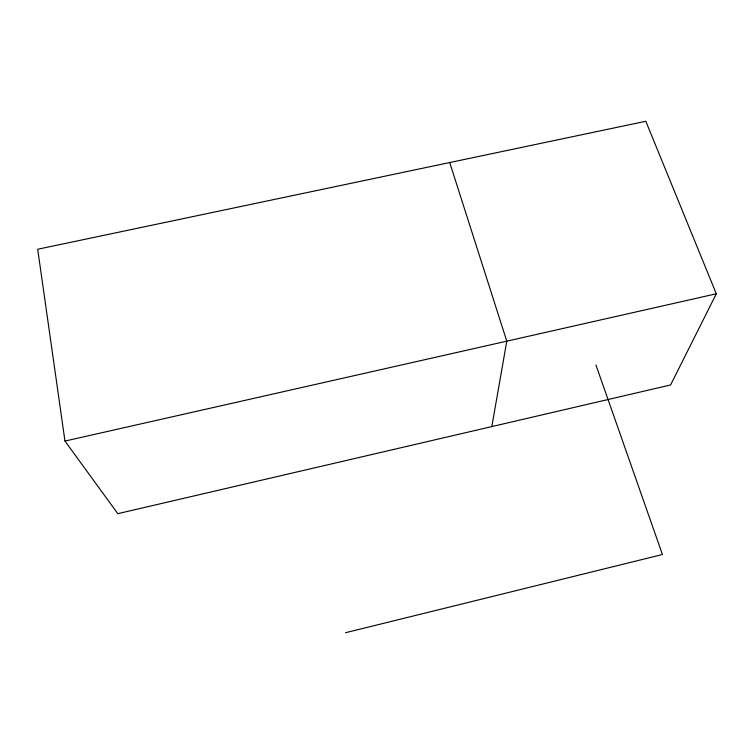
<?xml version="1.0" encoding="UTF-8"?>
<svg xmlns="http://www.w3.org/2000/svg" width="754" height="754" viewBox="0 0 754 754"><rect width="100%" height="100%" fill="white"/><g stroke="black" fill="none" stroke-linecap="round" stroke-linejoin="round"><path stroke-width="1.13" d="M491.815 426.585L506.792 341.166L449.723 162.544M716.3 293.787L670.589 384.964L117.803 513.672L64.967 441.062L37.7 249.254L645.82 121.271L716.3 293.787L64.967 441.062M345.502 632.729L662.436 554.51L595.933 364.993"/></g></svg>
